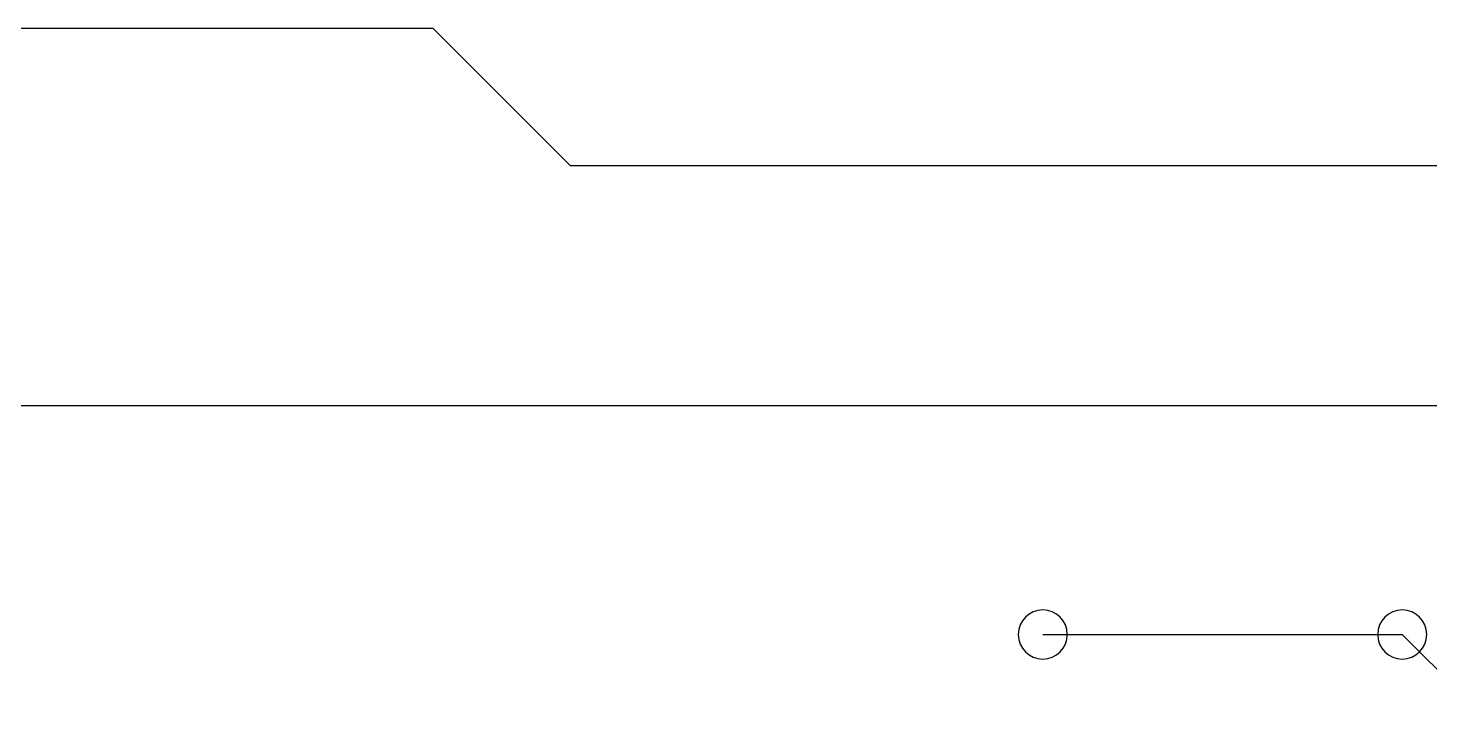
# Model space of a CAD drawing. Header units: inches. Extents: x 32166 to 34772, y 2386 to 4229.
# Drawn here: x 33960.3 to 34021.9, y 3138.3 to 3168.4 of the extents above; entities that cross this region are included whole.
import ezdxf

# ---------------------------------------------------------------- set-up
doc = ezdxf.new("R2010")
doc.units = ezdxf.units.IN
doc.header["$LTSCALE"] = 0.64311
doc.header["$MEASUREMENT"] = 0
doc.layers.add('BOTTOMLAYER', color=5, linetype='CONTINUOUS')
doc.layers.add('KEEPOUTLAYER', color=6, linetype='CONTINUOUS')

msp = doc.modelspace()

# ---------------------------------------------------------------- linework, layer by layer
at = {"layer": 'BOTTOMLAYER'}
for p, q in [((33872.468, 3168.414), (33978.092, 3168.414)), ((33978.092, 3168.414), (33983.492, 3163.014)), ((33983.492, 3163.014), (33984.14, 3162.366)), ((33984.14, 3162.366), (34017.62, 3162.366)), ((34017.62, 3162.366), (34017.62, 3162.366)), ((34017.62, 3162.366), (34022.718, 3162.366)), ((34028.29, 3151.782), (33903.745, 3151.782))]:
    msp.add_line(p, q, dxfattribs=at)
at = {"layer": 'KEEPOUTLAYER'}
for p, q in [((34004.919, 3141.716), (34020.73, 3141.716)), ((34020.73, 3141.716), (34024.186, 3138.26))]:
    msp.add_line(p, q, dxfattribs=at)
for centre, start, end in [((34004.919, 3141.716), 0, 180), ((34020.73, 3141.716), 0, 180), ((34020.73, 3141.716), 0, 180), ((34004.919, 3141.716), 180, 0), ((34020.73, 3141.716), 180, 0), ((34020.73, 3141.716), 180, 0)]:
    msp.add_arc(centre, 1.08, start, end, dxfattribs=at)

doc.saveas('drawing.dxf')
